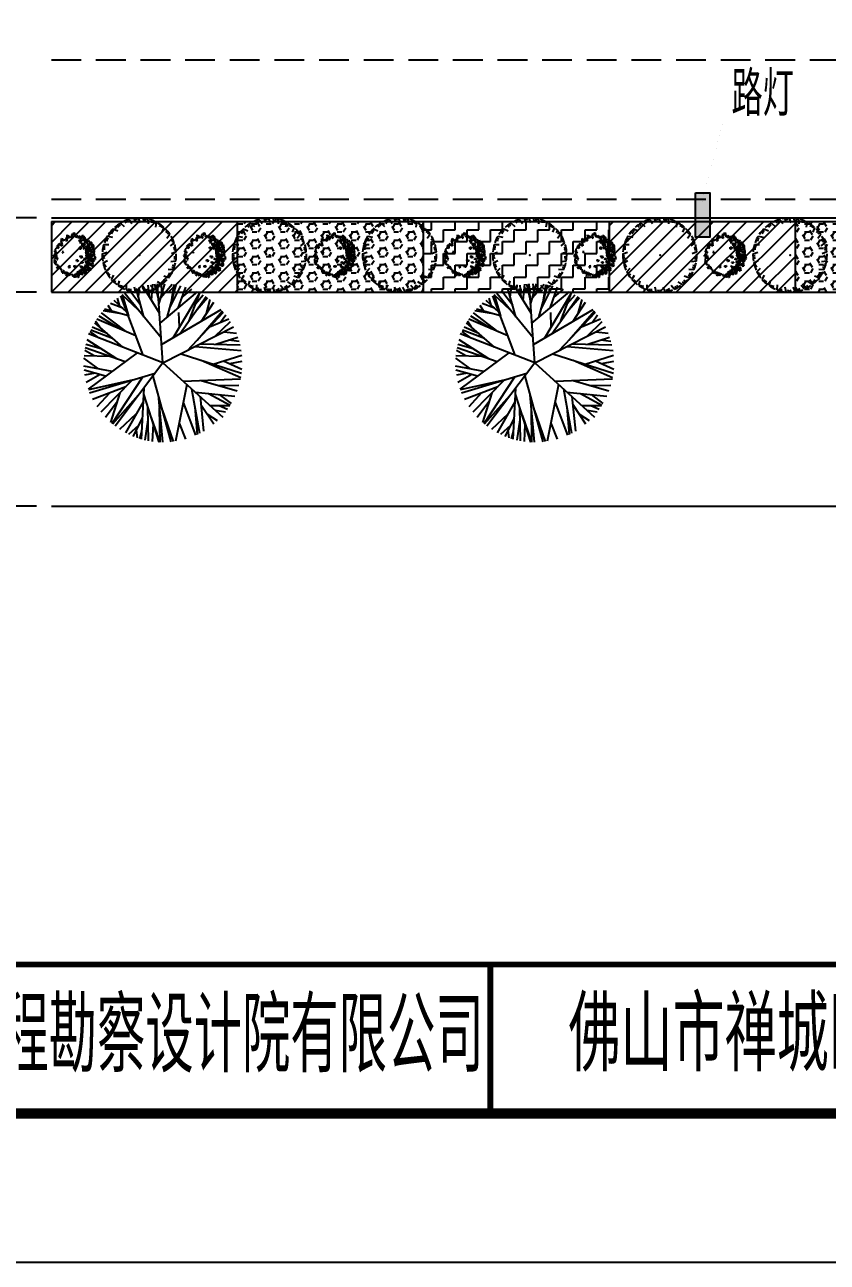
# Model space of a CAD drawing. Extents: x 941299 to 942979, y 2579300 to 2579597.
# Drawn here: x 941782.4 to 941836.4, y 2579299.9 to 2579383 of the extents above; entities that cross this region are included whole.
import ezdxf
from ezdxf.enums import TextEntityAlignment as Align

# ---------------------------------------------------------------- set-up
doc = ezdxf.new("R2010")
doc.units = 0
doc.linetypes.add('HIDDEN', pattern=[0.375, 0.25, -0.125])
doc.layers.get('0').update_dxf_attribs({"linetype": 'CONTINUOUS'})
doc.layers.get('Defpoints').update_dxf_attribs({"linetype": 'CONTINUOUS'})
for name, color, linetype in [('fz', 7, 'CONTINUOUS'), ('图框', 7, 'CONTINUOUS'), ('家具小品', 12, 'CONTINUOUS'), ('尺寸标注', 2, 'CONTINUOUS'), ('文字', 7, 'CONTINUOUS'), ('绿化工程', 3, 'CONTINUOUS'), ('路缘石', 37, 'CONTINUOUS')]:
    doc.layers.add(name, color=color, linetype=linetype)
doc.styles.get("Standard").update_dxf_attribs({"font": 'simplex1.shx', "width": 0.7, "bigfont": 'hztxt.shx'})
doc.dimstyles.new('比例1：400', dxfattribs={"dimtxt": 3, "dimasz": 2, "dimexe": 2, "dimexo": 1, "dimgap": 0.5, "dimtad": 1, "dimlfac": 40, "dimzin": 13, "dimdsep": 46, "dimtxsty": 'Standard', "dimcen": -0.09, "dimclrd": 4, "dimclre": 4, "dimclrt": 256, "dimaunit": 1, "dimadec": 0, "dimazin": 0, "dimtfac": 0.0005, "dimtix": 1, "dimtmove": 2, "dimatfit": 3, "dimfxl": 0, "dimtolj": 1, "dimtzin": 13, "dimlwd": -1, "dimlwe": -1, "dimarcsym": 0})
pattern_1 = [(0, (0, 0), (0, 0.549926), [0.3175, -0.635]), (120, (0, 0), (-0.4762498862, -0.274963), [0.3175, -0.635]), (60, (0.3175, 0), (-0.4762498862, 0.274963), [0.3175, -0.635])]

# ---------------------------------------------------------------- blocks, each defined once
blk = doc.blocks.new('*D57')
at = {"layer": 'Defpoints', "color": 0}
for p in [(941784.213, 2579399.381), (941781.385, 2579370.006), (941784.213, 2579370.006)]:
    blk.add_point(p, dxfattribs=at)
at = {"layer": 'fz', "color": 4}
for p, q in [((941783.213, 2579399.381), (941779.385, 2579399.381)), ((941781.385, 2579397.381), (941781.385, 2579372.006)), ((941783.213, 2579370.006), (941779.385, 2579370.006))]:
    blk.add_line(p, q, dxfattribs=at)
for points in [[(941781.052, 2579397.381), (941781.719, 2579397.381), (941781.385, 2579399.381)], [(941781.052, 2579372.006), (941781.719, 2579372.006), (941781.385, 2579370.006)]]:
    blk.add_solid(points, dxfattribs=at)
at = {"layer": 'fz', "insert": (941779.385, 2579384.694), "char_height": 3, "attachment_point": 5, "rotation": 90}
blk.add_mtext('\\A1;1175', dxfattribs=at)
blk = doc.blocks.new('*D58')
at = {"layer": 'Defpoints', "color": 0}
for p in [(941784.213, 2579370.006), (941781.385, 2579365.006), (941784.213, 2579365.006)]:
    blk.add_point(p, dxfattribs=at)
at = {"layer": 'fz', "color": 4}
for p, q in [((941783.213, 2579370.006), (941779.385, 2579370.006)), ((941781.385, 2579368.006), (941781.385, 2579367.006)), ((941783.213, 2579365.006), (941779.385, 2579365.006))]:
    blk.add_line(p, q, dxfattribs=at)
for points in [[(941781.052, 2579368.006), (941781.719, 2579368.006), (941781.385, 2579370.006)], [(941781.052, 2579367.006), (941781.719, 2579367.006), (941781.385, 2579365.006)]]:
    blk.add_solid(points, dxfattribs=at)
at = {"layer": 'fz', "insert": (941779.385, 2579367.506), "char_height": 3, "attachment_point": 5, "rotation": 90}
blk.add_mtext('\\A1;200', dxfattribs=at)
blk = doc.blocks.new('*D59')
at = {"layer": 'Defpoints', "color": 0}
for p in [(941784.213, 2579365.006), (941781.385, 2579350.631), (941784.213, 2579350.631)]:
    blk.add_point(p, dxfattribs=at)
at = {"layer": 'fz', "color": 4}
for p, q in [((941783.213, 2579365.006), (941779.385, 2579365.006)), ((941781.385, 2579363.006), (941781.385, 2579352.631)), ((941783.213, 2579350.631), (941779.385, 2579350.631))]:
    blk.add_line(p, q, dxfattribs=at)
for points in [[(941781.052, 2579363.006), (941781.719, 2579363.006), (941781.385, 2579365.006)], [(941781.052, 2579352.631), (941781.719, 2579352.631), (941781.385, 2579350.631)]]:
    blk.add_solid(points, dxfattribs=at)
at = {"layer": 'fz', "insert": (941779.385, 2579357.819), "char_height": 3, "attachment_point": 5, "rotation": 90}
blk.add_mtext('\\A1;575', dxfattribs=at)
blk = doc.blocks.new('qf')
at = {"layer": '绿化工程'}
for p, q in [((-1.807, 4.518), (-1.734, 5.036)), ((-1.446, 4.606), (-1.577, 5.088)), ((-1.286, 1.7), (-1.474, 5.119)), ((-1.308, 2.095), (-0.278, 5.319)), ((-1.014, 3.828), (-1.214, 5.187)), ((-1.027, 2.974), (-0.993, 5.233)), ((-0.855, 3.513), (-0.215, 5.311)), ((-0.661, 4.12), (-0.713, 5.279)), ((-0.67, 0.885), (0.539, 5.299)), ((-0.329, 2.13), (-0.034, 5.327)), ((-0.245, 3.042), (-0.215, 5.311)), ((-0.049, 3.152), (0.694, 5.281)), ((1.605, 1.448), (0.84, 5.26)), ((1.083, 4.05), (1.515, 5.107)), ((0, 0), (-3.214, 4.248)), ((-1.813, 3.446), (-2.916, 4.457)), ((-1.336, 2.606), (-2.52, 4.693)), ((-1.642, 4.193), (-2.312, 4.799)), ((-1.396, 3.706), (-2.016, 4.93)), ((1.365, 2.645), (2.19, 4.856)), ((1.928, 1.739), (2.458, 4.725)), ((2.148, 2.977), (2.311, 4.799)), ((2.497, 2.253), (2.737, 4.57)), ((-3.079, 2.612), (-3.869, 3.661)), ((-2.887, 1.999), (-3.515, 4.002)), ((-1.366, 0.951), (-3.425, 4.08)), ((-1.504, 1.987), (-3.401, 4.099)), ((0, 0), (4.024, 3.63)), ((2.554, 2.799), (3.412, 4.09)), ((2.962, 3.414), (3.656, 3.874)), ((-3.58, 2.014), (-4.439, 2.944)), ((-2.063, 1.159), (-4.173, 3.31)), ((3.07, 2.042), (4.517, 2.823)), ((3.167, 2.857), (4.495, 2.858)), ((3.512, 3.169), (4.204, 3.271)), ((3.775, 2.858), (4.331, 3.101)), ((3.791, 2.114), (4.583, 2.715)), ((-1.736, -0.679), (-5.031, 1.75)), ((-2.063, 1.159), (-5.013, 1.8)), ((-0.53, 0.7), (-4.93, 2.017)), ((-2.492, 1.597), (-4.728, 2.454)), ((2.162, 1.951), (4.842, 2.22)), ((2.581, 1.178), (4.988, 1.868)), ((-3.852, 0.882), (-5.306, 0.472)), ((-4.221, 0.778), (-5.162, 1.314)), ((1.363, 1.229), (5.219, 1.066)), ((2.577, -0.185), (5.235, 0.983)), ((3.709, 1.501), (5.114, 1.49)), ((-3.423, 0.565), (-5.323, 0.207)), ((-4.327, 0.395), (-5.317, -0.326)), ((-4.548, 0.685), (-5.264, 0.817)), ((0, 0), (-5.009, -1.958)), ((0, 0), (-0.375, -5.324)), ((0, 0), (4.745, -2.42)), ((1.22, -0.622), (5.282, 0.688)), ((3.377, 0.073), (5.3, -0.53)), ((4.081, -0.147), (5.311, 0.409)), ((4.501, 0.043), (5.325, -0.122)), ((-3.578, -0.445), (-5.304, -0.491)), ((-4.632, -0.473), (-5.261, -0.833)), ((-2.539, -0.086), (-5.229, -1.015)), ((-3.091, -0.277), (-5.092, -1.562)), ((-1.329, -0.52), (-2.821, -4.518)), ((1.621, -0.827), (4.08, -3.424)), ((-4.147, -0.955), (-5.181, -1.237)), ((-3.386, -1.654), (-4.851, -2.2)), ((-2.705, -1.057), (-4.588, -2.707)), ((-0.088, -1.245), (3.922, -3.604)), ((2.174, -1.109), (5.261, -0.834)), ((2.291, -1.534), (4.013, -3.503)), ((2.518, -1.284), (5.183, -1.227)), ((3.565, -1.262), (5.034, -1.742)), ((4.439, -1.547), (5.124, -1.457)), ((-4.305, -1.682), (-4.885, -2.123)), ((-3.752, -1.975), (-4.754, -2.403)), ((-4.253, -2.413), (-4.524, -2.812)), ((-1.818, -1.83), (-4.439, -2.944)), ((-2.904, -2.291), (-4.292, -3.154)), ((-2.475, -2.109), (-4.126, -3.369)), ((-0.119, -1.694), (-2.561, -4.67)), ((0.686, -1.7), (2.453, -4.673)), ((1.104, -2.404), (1.078, -3.396)), ((1.142, -1.969), (2.907, -4.464)), ((3.131, -2.422), (4.425, -2.965)), ((3.514, -1.792), (4.541, -2.784)), ((4.098, -2.09), (4.939, -1.994)), ((-2.314, -3.159), (-3.918, -3.608)), ((-2.739, -4.569), (-2.314, -3.159)), ((-1.274, -3.101), (-1.809, -5.01)), ((-0.188, -2.668), (2.332, -4.789)), ((0.281, -3.063), (0.888, -5.252)), ((1.754, -2.834), (2.47, -4.719)), ((2.582, -2.816), (3.421, -4.083)), ((3.881, -2.737), (4.226, -3.243)), ((-2.922, -3.329), (-4.019, -3.496)), ((-3.388, -3.4), (-3.675, -3.856)), ((-2.706, -3.678), (-3.528, -3.99)), ((-2.403, -3.396), (-3.273, -4.203)), ((-2.922, -3.877), (-3.065, -4.356)), ((-1.661, -3.573), (-2.739, -4.569)), ((-1.486, -3.859), (-2.227, -4.839)), ((-0.236, -3.349), (-1.357, -5.151)), ((-0.277, -3.937), (0.124, -5.325)), ((0.447, -3.661), (1.21, -5.187)), ((0.569, -4.1), (0.763, -5.272)), ((1.028, -3.692), (1.535, -5.101)), ((2.188, -3.977), (2.715, -4.583)), ((2.283, -3.582), (3.007, -4.397)), ((2.925, -3.334), (3.176, -4.276)), ((-1.646, -4.429), (-1.567, -5.091)), ((-0.905, -4.424), (-0.992, -5.233)), ((-0.771, -4.209), (-0.67, -5.284)), ((-0.303, -4.304), (-0.539, -5.299)), ((-0.144, -4.397), (0.625, -5.29)), ((-0.045, -4.74), (-0.119, -5.325)), ((1.282, -4.396), (1.936, -4.963))]:
    blk.add_line(p, q, dxfattribs=at)
blk = doc.blocks.new('crz')
at = {"layer": '绿化工程', "color": 3}
for p, q in [((-1.761, 1.768), (-1.465, 1.619)), ((-1.493, 1.958), (-1.393, 1.878)), ((-1.386, 2.055), (-1.301, 1.963)), ((-1.266, 2.148), (-1.017, 1.929)), ((-0.96, 2.265), (-0.883, 2.162)), ((-0.831, 2.332), (-0.772, 2.221)), ((-0.693, 2.392), (-0.505, 2.118)), ((-0.366, 2.429), (-0.317, 2.31)), ((-0.225, 2.462), (-0.196, 2.34)), ((-0.076, 2.485), (0.037, 2.173)), ((0.249, 2.44), (0.267, 2.313)), ((0.394, 2.437), (0.392, 2.312)), ((0.544, 2.423), (0.576, 2.092)), ((0.848, 2.298), (0.833, 2.171)), ((0.987, 2.259), (0.955, 2.138)), ((1.129, 2.208), (1.078, 1.88)), ((1.393, 2.012), (1.347, 1.892)), ((1.518, 1.939), (1.456, 1.83)), ((1.643, 1.854), (1.512, 1.549)), ((-2.254, 1.003), (-2.128, 0.981)), ((-2.207, 1.14), (-2.088, 1.1)), ((-2.146, 1.278), (-1.822, 1.207)), ((-1.934, 1.529), (-1.817, 1.476)), ((-1.854, 1.649), (-1.749, 1.581)), ((1.849, 1.599), (1.775, 1.494)), ((2.052, 1.384), (1.849, 1.121)), ((1.952, 1.498), (1.865, 1.407)), ((2.188, 1.085), (2.09, 1.002)), ((2.263, 0.962), (2.157, 0.896)), ((-2.499, 0.093), (-2.18, 0.186)), ((-2.434, 0.414), (-2.305, 0.424)), ((-2.421, 0.559), (-2.296, 0.549)), ((-2.397, 0.708), (-2.066, 0.719)), ((2.332, 0.827), (2.07, 0.623)), ((2.464, 0.218), (2.16, 0.085)), ((2.389, 0.504), (2.274, 0.447)), ((2.431, 0.365), (2.311, 0.328)), ((-2.485, -0.058), (-2.361, -0.036)), ((-2.461, -0.2), (-2.339, -0.159)), ((-2.444, -0.528), (-2.159, -0.359)), ((-2.393, -0.671), (-2.279, -0.618)), ((-2.334, -0.803), (-2.227, -0.733)), ((2.44, -0.405), (2.113, -0.458)), ((2.335, -0.716), (2.207, -0.71)), ((2.439, -0.11), (2.314, -0.135)), ((2.445, -0.254), (2.32, -0.261)), ((-2.236, -1.116), (-2.002, -0.881)), ((-2.152, -1.241), (-2.054, -1.162)), ((-2.062, -1.355), (-1.975, -1.26)), ((-1.889, -1.634), (-1.721, -1.348)), ((-1.776, -1.734), (-1.701, -1.633)), ((1.942, -1.537), (1.63, -1.426)), ((2.019, -1.408), (1.906, -1.353)), ((2.263, -1.003), (1.932, -0.972)), ((2.084, -1.278), (1.961, -1.24)), ((2.305, -0.858), (2.182, -0.833)), ((-1.661, -1.822), (-1.601, -1.708)), ((-1.424, -2.049), (-1.332, -1.73)), ((-1.29, -2.118), (-1.242, -2.002)), ((-1.156, -2.174), (-1.126, -2.049)), ((-0.871, -2.336), (-0.861, -2.004)), ((-0.723, -2.369), (-0.706, -2.244)), ((-0.58, -2.39), (-0.582, -2.262)), ((-0.263, -2.475), (-0.336, -2.152)), ((-0.112, -2.471), (-0.126, -2.346)), ((0.032, -2.456), (-0.002, -2.332)), ((0.36, -2.46), (0.209, -2.164)), ((0.505, -2.418), (0.46, -2.301)), ((0.641, -2.367), (0.578, -2.256)), ((0.96, -2.289), (0.74, -2.041)), ((1.09, -2.213), (1.017, -2.11)), ((1.209, -2.13), (1.12, -2.038)), ((1.498, -1.975), (1.224, -1.79)), ((1.605, -1.869), (1.51, -1.788)), ((1.7, -1.759), (1.591, -1.692))]:
    blk.add_line(p, q, dxfattribs=at)
for centre, start, end in [((-0.017, -0.022), 134.25159, 145.68935), ((-0.022, -0.021), 119.85159, 131.28935), ((-0.027, -0.018), 105.45159, 116.88935), ((-0.03, -0.014), 91.05159, 102.48935), ((-0.033, -0.01), 76.65159, 88.08935), ((-0.035, -0.005), 62.25159, 73.68935), ((-0.035, 0.001), 47.85159, 59.28935), ((-0.034, 0.006), 33.45159, 44.88935), ((-0.011, -0.022), 148.65159, 160.08935), ((-0.032, 0.011), 19.05159, 30.48935), ((-0.001, -0.019), 177.45159, 188.88935), ((-0.006, -0.021), 163.05159, 174.48935), ((-0.028, 0.015), 4.65159, 16.08935), ((-0.024, 0.018), 350.25159, 1.68935), ((0.003, -0.015), 191.85159, 203.28935), ((-0.019, 0.02), 335.85159, 347.28935), ((0.006, -0.01), 206.25159, 217.68935), ((0.007, -0.005), 220.65159, 232.08935), ((-0.008, 0.02), 307.05159, 318.48935), ((-0.013, 0.021), 321.45159, 332.88935), ((0.008, 0), 235.05159, 246.48935), ((0.007, 0.005), 249.45159, 260.88935), ((0.005, 0.01), 263.85159, 275.28935), ((0.001, 0.014), 278.25159, 289.68935), ((-0.003, 0.018), 292.65159, 304.08935)]:
    blk.add_arc(centre, 2.5, start, end, dxfattribs=at)
for p in [(0, 0), (0.006, -0.005)]:
    blk.add_point(p, dxfattribs=at)
blk = doc.blocks.new('hjmq')
at = {"layer": '绿化工程', "color": 3}
for p, q in [((-0.838, 0.976, -3.15), (-0.92, 0.962, -3.15)), ((-0.92, 0.962, -3.15), (-0.9, 0.904, -3.15)), ((-0.9, 0.904, -3.15), (-0.869, 0.848, -3.15)), ((-0.869, 0.848, -3.15), (-0.838, 0.816, -3.15)), ((-0.867, 0.957, -3.15), (-0.856, 1.121, -3.15)), ((-0.772, 0.964, -3.15), (-0.867, 0.957, -3.15)), ((-0.856, 1.121, -3.15), (-0.809, 1.092, -3.15)), ((-0.755, 0.991, -3.15), (-0.838, 0.976, -3.15)), ((-0.809, 1.092, -3.15), (-0.773, 1.038, -3.15)), ((-0.773, 1.038, -3.15), (-0.755, 0.991, -3.15)), ((-0.545, 1.043, -3.15), (-0.772, 0.964, -3.15)), ((-0.554, 1.104, -3.15), (-0.595, 1.06, -3.15)), ((-0.595, 1.06, -3.15), (-0.581, 1.006, -3.15)), ((-0.581, 1.006, -3.15), (-0.576, 0.984, -3.15)), ((-0.576, 0.984, -3.15), (-0.503, 0.945, -3.15)), ((-0.514, 1.172, -3.15), (-0.554, 1.104, -3.15)), ((-0.494, 1.045, -3.15), (-0.545, 1.043, -3.15)), ((-0.444, 1.189, -3.15), (-0.514, 1.172, -3.15)), ((-0.503, 0.945, -3.15), (-0.492, 0.97, -3.15)), ((-0.483, 1.208, -3.15), (-0.495, 1.348, -3.15)), ((-0.495, 1.348, -3.15), (-0.441, 1.293, -3.15)), ((-0.447, 1.016, -3.15), (-0.494, 1.045, -3.15)), ((-0.492, 0.97, -3.15), (-0.447, 1.016, -3.15)), ((-0.476, 1.181, -3.15), (-0.483, 1.208, -3.15)), ((-0.463, 1.15, -3.15), (-0.476, 1.181, -3.15)), ((-0.367, 1.157, -3.15), (-0.463, 1.15, -3.15)), ((-0.374, 1.229, -3.15), (-0.444, 1.189, -3.15)), ((-0.441, 1.293, -3.15), (-0.367, 1.294, -3.15)), ((-0.355, 1.246, -3.15), (-0.374, 1.229, -3.15)), ((-0.367, 1.294, -3.15), (-0.355, 1.246, -3.15)), ((-0.276, 1.185, -3.15), (-0.367, 1.157, -3.15)), ((-0.171, 1.222, -3.15), (-0.276, 1.185, -3.15)), ((-0.197, 1.348, -3.15), (-0.202, 1.278, -3.15)), ((-0.202, 1.278, -3.15), (-0.189, 1.224, -3.15)), ((-0.139, 1.391, -3.15), (-0.197, 1.348, -3.15)), ((-0.189, 1.224, -3.15), (-0.166, 1.155, -3.15)), ((-0.112, 1.191, -3.15), (-0.171, 1.222, -3.15)), ((-0.166, 1.155, -3.15), (-0.112, 1.145, -3.15)), ((-0.074, 1.407, -3.15), (-0.139, 1.391, -3.15)), ((-0.104, 1.457, -3.15), (-0.113, 1.403, -3.15)), ((-0.113, 1.403, -3.15), (-0.098, 1.344, -3.15)), ((-0.112, 1.145, -3.15), (-0.112, 1.191, -3.15)), ((0, 1.477, -3.15), (-0.104, 1.457, -3.15)), ((-0.098, 1.344, -3.15), (-0.089, 1.329, -3.15)), ((-0.089, 1.329, -3.15), (-0.051, 1.338, -3.15)), ((-0.043, 1.375, -3.15), (-0.074, 1.407, -3.15)), ((-0.051, 1.338, -3.15), (-0.043, 1.375, -3.15)), ((0.027, 1.484, -3.15), (0, 1.477, -3.15)), ((0.062, 1.298, -3.15), (0.027, 1.484, -3.15)), ((0.081, 1.222, -3.15), (0.062, 1.298, -3.15)), ((0.113, 1.207, -3.15), (0.081, 1.222, -3.15)), ((0.15, 1.222, -3.15), (0.113, 1.207, -3.15)), ((0.135, 1.281, -3.15), (0.173, 1.337, -3.15)), ((0.148, 1.227, -3.15), (0.135, 1.281, -3.15)), ((0.169, 1.169, -3.15), (0.148, 1.227, -3.15)), ((0.192, 1.238, -3.15), (0.15, 1.222, -3.15)), ((0.194, 1.158, -3.15), (0.169, 1.169, -3.15)), ((0.173, 1.337, -3.15), (0.196, 1.314, -3.15)), ((0.211, 1.277, -3.15), (0.192, 1.238, -3.15)), ((0.39, 1.201, -3.15), (0.194, 1.158, -3.15)), ((0.196, 1.314, -3.15), (0.206, 1.293, -3.15)), ((0.206, 1.293, -3.15), (0.211, 1.277, -3.15)), ((0.298, 0.926, -3.15), (0.407, 0.993, -3.15)), ((0.499, 0.925, -3.15), (0.298, 0.926, -3.15)), ((0.308, 1.233, -3.15), (0.38, 1.285, -3.15)), ((0.349, 1.111, -3.15), (0.308, 1.233, -3.15)), ((0.427, 0.775, -3.15), (0.337, 1.045, -3.15)), ((0.337, 1.045, -3.15), (0.484, 1.03, -3.15)), ((0.468, 1.118, -3.15), (0.349, 1.111, -3.15)), ((0.38, 1.285, -3.15), (0.398, 1.261, -3.15)), ((0.398, 1.261, -3.15), (0.39, 1.201, -3.15)), ((0.407, 0.993, -3.15), (0.574, 1.012, -3.15)), ((0.473, 1.234, -3.15), (0.468, 1.118, -3.15)), ((0.507, 1.282, -3.15), (0.473, 1.234, -3.15)), ((0.484, 1.03, -3.15), (0.499, 0.925, -3.15)), ((0.602, 1.294, -3.15), (0.507, 1.282, -3.15)), ((0.579, 1.225, -3.15), (0.527, 1.201, -3.15)), ((0.527, 1.201, -3.15), (0.545, 1.108, -3.15)), ((0.545, 1.108, -3.15), (0.637, 1.085, -3.15)), ((0.574, 1.012, -3.15), (0.605, 0.98, -3.15)), ((0.669, 1.208, -3.15), (0.579, 1.225, -3.15)), ((0.642, 1.247, -3.15), (0.602, 1.294, -3.15)), ((0.637, 1.085, -3.15), (0.639, 1.166, -3.15)), ((0.639, 1.166, -3.15), (0.642, 1.247, -3.15)), ((0.658, 1.044, -3.15), (0.802, 1.086, -3.15)), ((0.737, 0.841, -3.15), (0.658, 1.044, -3.15)), ((0.697, 1.209, -3.15), (0.669, 1.208, -3.15)), ((0.727, 1.159, -3.15), (0.697, 1.209, -3.15)), ((0.72, 1.071, -3.15), (0.726, 1.141, -3.15)), ((0.814, 0.969, -3.15), (0.72, 1.071, -3.15)), ((0.726, 1.141, -3.15), (0.727, 1.159, -3.15)), ((0.84, 0.843, -3.15), (0.737, 0.841, -3.15)), ((0.802, 1.086, -3.15), (0.837, 0.992, -3.15)), ((0.837, 0.992, -3.15), (0.814, 0.969, -3.15)), ((0.992, 0.944, -3.15), (0.84, 0.843, -3.15)), ((0.87, 0.977, -3.15), (0.956, 0.998, -3.15)), ((0.878, 0.921, -3.15), (0.87, 0.977, -3.15)), ((0.886, 0.889, -3.15), (0.878, 0.921, -3.15)), ((0.89, 0.804, -3.15), (0.886, 0.889, -3.15)), ((0.956, 0.998, -3.15), (0.992, 0.944, -3.15)), ((1.003, 0.878, -3.15), (1.021, 0.899, -3.15)), ((1.06, 0.789, -3.15), (1.003, 0.878, -3.15)), ((1.021, 0.899, -3.15), (1.135, 0.876, -3.15)), ((1.135, 0.876, -3.15), (1.161, 0.843, -3.15)), ((1.161, 0.843, -3.15), (1.17, 0.713, -3.15)), ((-1.388, -0.015, -3.15), (-1.289, 0.027, -3.15)), ((-1.293, 0.135, -3.15), (-1.343, 0.082, -3.15)), ((-1.343, 0.082, -3.15), (-1.336, -0.014, -3.15)), ((-1.321, 0.225, -3.15), (-1.315, 0.29, -3.15)), ((-1.251, 0.174, -3.15), (-1.321, 0.225, -3.15)), ((-1.315, 0.29, -3.15), (-1.169, 0.143, -3.15)), ((-1.19, 0.482, -3.15), (-1.296, 0.398, -3.15)), ((-1.296, 0.398, -3.15), (-1.296, 0.329, -3.15)), ((-1.296, 0.329, -3.15), (-1.251, 0.174, -3.15)), ((-1.212, 0.155, -3.15), (-1.293, 0.135, -3.15)), ((-1.289, 0.027, -3.15), (-1.216, -0.012, -3.15)), ((-1.169, 0.143, -3.15), (-1.212, 0.155, -3.15)), ((-1.057, 0.658, -3.15), (-1.202, 0.576, -3.15)), ((-1.202, 0.576, -3.15), (-1.19, 0.482, -3.15)), ((-1.105, 0.692, -3.15), (-1.158, 0.604, -3.15)), ((-1.142, 0.585, -3.15), (-1.105, 0.44, -3.15)), ((-0.97, 0.703, -3.15), (-1.105, 0.692, -3.15)), ((-1.105, 0.44, -3.15), (-1.043, 0.489, -3.15)), ((-1.043, 0.489, -3.15), (-1.057, 0.658, -3.15)), ((-1.036, 0.761, -3.15), (-0.99, 0.784, -3.15)), ((-0.999, 0.678, -3.15), (-1.036, 0.761, -3.15)), ((-0.915, 0.642, -3.15), (-0.999, 0.678, -3.15)), ((-0.99, 0.784, -3.15), (-0.965, 0.75, -3.15)), ((-0.965, 0.75, -3.15), (-0.97, 0.703, -3.15)), ((-0.87, 0.624, -3.15), (-0.915, 0.642, -3.15)), ((-0.897, 0.801, -3.15), (-0.834, 0.822, -3.15)), ((-0.841, 0.781, -3.15), (-0.897, 0.801, -3.15)), ((-0.823, 0.619, -3.15), (-0.87, 0.624, -3.15)), ((-0.858, 0.759, -3.15), (-0.866, 0.723, -3.15)), ((-0.866, 0.723, -3.15), (-0.827, 0.704, -3.15)), ((-0.808, 0.789, -3.15), (-0.858, 0.759, -3.15)), ((-0.838, 0.816, -3.15), (-0.841, 0.781, -3.15)), ((-0.834, 0.822, -3.15), (-0.808, 0.789, -3.15)), ((-0.829, 0.227, -3.15), (-0.797, 0.167, -3.15)), ((-0.735, 0.216, -3.15), (-0.829, 0.227, -3.15)), ((-0.827, 0.704, -3.15), (-0.823, 0.619, -3.15)), ((-0.797, 0.167, -3.15), (-0.764, 0.152, -3.15)), ((-0.764, 0.152, -3.15), (-0.727, 0.207, -3.15)), ((0.33, 0.521, -3.15), (0.443, 0.526, -3.15)), ((0.341, 0.501, -3.15), (0.33, 0.521, -3.15)), ((0.347, 0.428, -3.15), (0.341, 0.501, -3.15)), ((0.38, 0.39, -3.15), (0.347, 0.428, -3.15)), ((0.435, 0.398, -3.15), (0.38, 0.39, -3.15)), ((0.497, 0.815, -3.15), (0.427, 0.775, -3.15)), ((0.444, 0.475, -3.15), (0.435, 0.398, -3.15)), ((0.443, 0.526, -3.15), (0.444, 0.475, -3.15)), ((0.53, 0.663, -3.15), (0.497, 0.815, -3.15)), ((0.523, 0.736, -3.15), (0.577, 0.795, -3.15)), ((0.601, 0.583, -3.15), (0.523, 0.736, -3.15)), ((0.639, 0.615, -3.15), (0.53, 0.663, -3.15)), ((0.577, 0.795, -3.15), (0.718, 0.778, -3.15)), ((0.629, 0.401, -3.15), (0.601, 0.583, -3.15)), ((0.613, 0.443, -3.15), (0.629, 0.401, -3.15)), ((0.67, 0.399, -3.15), (0.613, 0.443, -3.15)), ((0.718, 0.778, -3.15), (0.639, 0.615, -3.15)), ((0.69, 0.571, -3.15), (0.91, 0.585, -3.15)), ((0.717, 0.394, -3.15), (0.69, 0.571, -3.15)), ((1.073, 0.414, -3.15), (0.717, 0.394, -3.15)), ((0.76, 0.382, -3.15), (0.922, 0.577, -3.15)), ((0.793, 0.201, -3.15), (0.76, 0.382, -3.15)), ((0.772, 0.195, -3.15), (0.853, 0.238, -3.15)), ((0.788, 0.108, -3.15), (0.772, 0.195, -3.15)), ((0.813, 0.005, -3.15), (0.788, 0.108, -3.15)), ((0.838, 0.137, -3.15), (0.793, 0.201, -3.15)), ((0.797, 0.001, -3.15), (0.826, 0.048, -3.15)), ((0.811, -0.122, -3.15), (0.797, 0.001, -3.15)), ((0.806, 0.313, -3.15), (0.93, 0.344, -3.15)), ((1.005, 0.202, -3.15), (0.806, 0.313, -3.15)), ((0.928, 0.051, -3.15), (0.813, 0.005, -3.15)), ((0.826, 0.048, -3.15), (0.846, 0.059, -3.15)), ((0.965, 0.157, -3.15), (0.838, 0.137, -3.15)), ((0.846, 0.059, -3.15), (0.878, 0.067, -3.15)), ((0.898, 0.746, -3.15), (0.852, 0.59, -3.15)), ((0.853, 0.238, -3.15), (0.965, 0.157, -3.15)), ((0.857, -0.053, -3.15), (0.874, 0.014, -3.15)), ((0.874, 0.014, -3.15), (1.03, -0.084, -3.15)), ((0.878, 0.067, -3.15), (0.952, 0.068, -3.15)), ((0.892, 0.747, -3.15), (0.89, 0.804, -3.15)), ((0.989, 0.702, -3.15), (0.892, 0.747, -3.15)), ((1.096, 0.345, -3.15), (0.908, 0.338, -3.15)), ((1.001, 0.08, -3.15), (0.928, 0.051, -3.15)), ((0.93, 0.344, -3.15), (1.104, 0.312, -3.15)), ((0.933, 0.516, -3.15), (0.937, 0.569, -3.15)), ((1.023, 0.453, -3.15), (0.933, 0.516, -3.15)), ((0.937, 0.569, -3.15), (0.968, 0.605, -3.15)), ((0.948, 0.572, -3.15), (1.082, 0.49, -3.15)), ((0.953, 0.5, -3.15), (0.948, 0.572, -3.15)), ((0.952, 0.068, -3.15), (1.07, 0.011, -3.15)), ((0.968, 0.605, -3.15), (1.023, 0.636, -3.15)), ((1.041, 0.704, -3.15), (0.989, 0.702, -3.15)), ((1.07, 0.011, -3.15), (1.001, 0.08, -3.15)), ((1.004, 0.319, -3.15), (1.005, 0.202, -3.15)), ((1.011, 0.364, -3.15), (1.073, 0.414, -3.15)), ((1.236, 0.196, -3.15), (1.011, 0.364, -3.15)), ((1.023, 0.636, -3.15), (1.081, 0.679, -3.15)), ((1.082, 0.49, -3.15), (1.023, 0.453, -3.15)), ((1.17, 0.713, -3.15), (1.041, 0.704, -3.15)), ((1.081, 0.725, -3.15), (1.06, 0.789, -3.15)), ((1.06, 0.049, -3.15), (1.161, 0.08, -3.15)), ((1.167, -0.125, -3.15), (1.06, 0.049, -3.15)), ((1.081, 0.679, -3.15), (1.081, 0.725, -3.15)), ((1.184, 0.011, -3.15), (1.087, -0.036, -3.15)), ((1.198, 0.37, -3.15), (1.096, 0.345, -3.15)), ((1.104, 0.312, -3.15), (1.114, 0.2, -3.15)), ((1.107, 0.692, -3.15), (1.174, 0.72, -3.15)), ((1.158, 0.67, -3.15), (1.107, 0.692, -3.15)), ((1.114, 0.2, -3.15), (1.236, 0.196, -3.15)), ((1.131, 0.548, -3.15), (1.177, 0.571, -3.15)), ((1.14, 0.511, -3.15), (1.131, 0.548, -3.15)), ((1.167, 0.471, -3.15), (1.14, 0.511, -3.15)), ((1.156, 0.01, -3.15), (1.167, -0.125, -3.15)), ((1.195, -0.009, -3.15), (1.156, 0.01, -3.15)), ((1.278, 0.533, -3.15), (1.158, 0.67, -3.15)), ((1.161, 0.08, -3.15), (1.184, 0.011, -3.15)), ((1.22, 0.467, -3.15), (1.167, 0.471, -3.15)), ((1.174, 0.72, -3.15), (1.194, 0.731, -3.15)), ((1.177, 0.571, -3.15), (1.219, 0.542, -3.15)), ((1.287, 0.496, -3.15), (1.193, 0.461, -3.15)), ((1.193, 0.461, -3.15), (1.229, 0.452, -3.15)), ((1.194, 0.731, -3.15), (1.251, 0.71, -3.15)), ((1.197, 0.238, -3.15), (1.279, 0.276, -3.15)), ((1.288, 0.146, -3.15), (1.197, 0.238, -3.15)), ((1.255, 0.396, -3.15), (1.198, 0.37, -3.15)), ((1.219, 0.542, -3.15), (1.228, 0.481, -3.15)), ((1.268, 0.479, -3.15), (1.22, 0.467, -3.15)), ((1.228, 0.481, -3.15), (1.278, 0.533, -3.15)), ((1.229, 0.452, -3.15), (1.255, 0.396, -3.15)), ((1.248, 0.01, -3.15), (1.26, 0.053, -3.15)), ((1.253, -0.012, -3.15), (1.248, 0.01, -3.15)), ((1.251, 0.71, -3.15), (1.285, 0.621, -3.15)), ((1.26, 0.053, -3.15), (1.321, 0.039, -3.15)), ((1.324, 0.442, -3.15), (1.268, 0.479, -3.15)), ((1.279, 0.276, -3.15), (1.311, 0.215, -3.15)), ((1.285, 0.621, -3.15), (1.287, 0.496, -3.15)), ((1.294, 0.124, -3.15), (1.288, 0.146, -3.15)), ((1.368, 0.011, -3.15), (1.294, 0.124, -3.15)), ((1.314, 0.181, -3.15), (1.304, 0.15, -3.15)), ((1.304, 0.15, -3.15), (1.337, 0.158, -3.15)), ((1.311, 0.375, -3.15), (1.329, 0.397, -3.15)), ((1.342, 0.274, -3.15), (1.311, 0.375, -3.15)), ((1.311, 0.215, -3.15), (1.314, 0.181, -3.15)), ((1.321, 0.039, -3.15), (1.321, 0.016, -3.15)), ((1.321, 0.016, -3.15), (1.368, 0.011, -3.15)), ((1.329, 0.397, -3.15), (1.324, 0.442, -3.15)), ((1.337, 0.158, -3.15), (1.353, 0.254, -3.15)), ((1.353, 0.254, -3.15), (1.342, 0.274, -3.15)), ((-1.357, -0.116, -3.15), (-1.388, -0.015, -3.15)), ((-1.329, -0.413, -3.15), (-1.375, -0.436, -3.15)), ((-1.375, -0.436, -3.15), (-1.359, -0.478, -3.15)), ((-1.345, -0.256, -3.15), (-1.365, -0.29, -3.15)), ((-1.365, -0.29, -3.15), (-1.348, -0.337, -3.15)), ((-1.359, -0.478, -3.15), (-1.319, -0.566, -3.15)), ((-1.315, -0.146, -3.15), (-1.357, -0.116, -3.15)), ((-1.348, -0.337, -3.15), (-1.318, -0.433, -3.15)), ((-1.311, -0.231, -3.15), (-1.345, -0.256, -3.15)), ((-1.336, -0.014, -3.15), (-1.273, -0.084, -3.15)), ((-1.248, -0.393, -3.15), (-1.329, -0.413, -3.15)), ((-1.319, -0.566, -3.15), (-1.306, -0.597, -3.15)), ((-1.318, -0.433, -3.15), (-1.274, -0.543, -3.15)), ((-1.254, -0.159, -3.15), (-1.315, -0.146, -3.15)), ((-1.219, -0.208, -3.15), (-1.311, -0.231, -3.15)), ((-1.306, -0.597, -3.15), (-1.251, -0.635, -3.15)), ((-1.274, -0.543, -3.15), (-1.22, -0.483, -3.15)), ((-1.273, -0.084, -3.15), (-1.254, -0.159, -3.15)), ((-1.251, -0.635, -3.15), (-1.217, -0.632, -3.15)), ((-1.224, -0.421, -3.15), (-1.248, -0.393, -3.15)), ((-1.22, -0.483, -3.15), (-1.224, -0.421, -3.15)), ((-1.133, -0.187, -3.15), (-1.219, -0.208, -3.15)), ((-1.217, -0.632, -3.15), (-1.191, -0.643, -3.15)), ((-1.216, -0.012, -3.15), (-1.19, -0.097, -3.15)), ((-1.19, -0.097, -3.15), (-1.192, -0.155, -3.15)), ((-1.192, -0.155, -3.15), (-1.167, -0.304, -3.15)), ((-1.191, -0.643, -3.15), (-1.146, -0.643, -3.15)), ((-1.175, -0.799, -3.15), (-1.128, -0.782, -3.15)), ((-1.108, -0.932, -3.15), (-1.175, -0.799, -3.15)), ((-1.167, -0.304, -3.15), (-1.143, -0.309, -3.15)), ((-1.146, -0.643, -3.15), (-1.127, -0.672, -3.15)), ((-1.143, -0.309, -3.15), (-1.105, -0.277, -3.15)), ((-1.105, -0.277, -3.15), (-1.133, -0.187, -3.15)), ((-1.128, -0.782, -3.15), (-1.039, -0.748, -3.15)), ((-1.127, -0.672, -3.15), (-1.101, -0.729, -3.15)), ((-1.101, -0.729, -3.15), (-1.059, -0.851, -3.15)), ((-1.039, -0.748, -3.15), (-1.004, -0.774, -3.15)), ((-1.004, -0.774, -3.15), (-0.996, -0.829, -3.15)), ((-0.996, -0.829, -3.15), (-0.922, -0.92, -3.15)), ((-0.3, -0.725, -3.15), (-0.389, -0.736, -3.15)), ((-0.389, -0.736, -3.15), (-0.388, -0.833, -3.15)), ((-0.334, -0.842, -3.15), (-0.293, -0.775, -3.15)), ((-0.293, -0.775, -3.15), (-0.315, -0.711, -3.15)), ((-0.045, -0.713, -3.15), (0.084, -0.704, -3.15)), ((-0.024, -0.754, -3.15), (-0.03, -0.727, -3.15)), ((-0.007, -0.818, -3.15), (-0.024, -0.754, -3.15)), ((0.057, -0.802, -3.15), (-0.007, -0.818, -3.15)), ((0.072, -0.77, -3.15), (0.057, -0.802, -3.15)), ((0.084, -0.704, -3.15), (0.072, -0.77, -3.15)), ((0.136, -0.313, -3.15), (0.225, -0.325, -3.15)), ((0.16, -0.433, -3.15), (0.141, -0.311, -3.15)), ((0.184, -0.438, -3.15), (0.16, -0.433, -3.15)), ((0.263, -0.407, -3.15), (0.184, -0.438, -3.15)), ((0.225, -0.325, -3.15), (0.263, -0.407, -3.15)), ((0.374, -0.741, -3.15), (0.473, -0.722, -3.15)), ((0.391, -0.071, -3.15), (0.496, -0.057, -3.15)), ((0.434, -0.795, -3.15), (0.395, -0.753, -3.15)), ((0.415, -0.169, -3.15), (0.398, -0.052, -3.15)), ((0.467, -0.19, -3.15), (0.415, -0.169, -3.15)), ((0.451, -0.796, -3.15), (0.434, -0.795, -3.15)), ((0.482, -0.76, -3.15), (0.451, -0.796, -3.15)), ((0.455, -0.491, -3.15), (0.464, -0.455, -3.15)), ((0.484, -0.536, -3.15), (0.455, -0.491, -3.15)), ((0.464, -0.455, -3.15), (0.484, -0.444, -3.15)), ((0.465, -0.781, -3.15), (0.528, -0.76, -3.15)), ((0.479, -0.91, -3.15), (0.465, -0.781, -3.15)), ((0.526, -0.175, -3.15), (0.467, -0.19, -3.15)), ((0.473, -0.722, -3.15), (0.482, -0.76, -3.15)), ((0.504, -0.548, -3.15), (0.484, -0.536, -3.15)), ((0.492, -0.453, -3.15), (0.559, -0.471, -3.15)), ((0.496, -0.057, -3.15), (0.526, -0.175, -3.15)), ((0.502, -0.91, -3.15), (0.508, -0.817, -3.15)), ((0.562, -0.826, -3.15), (0.502, -0.91, -3.15)), ((0.558, -0.512, -3.15), (0.504, -0.548, -3.15)), ((0.508, -0.817, -3.15), (0.622, -0.794, -3.15)), ((0.528, -0.76, -3.15), (0.562, -0.826, -3.15)), ((0.571, -0.497, -3.15), (0.558, -0.512, -3.15)), ((0.559, -0.471, -3.15), (0.571, -0.497, -3.15)), ((0.622, -0.794, -3.15), (0.618, -0.892, -3.15)), ((0.651, -0.242, -3.15), (0.734, -0.227, -3.15)), ((0.666, -0.278, -3.15), (0.661, -0.234, -3.15)), ((0.676, -0.316, -3.15), (0.666, -0.278, -3.15)), ((0.76, -0.289, -3.15), (0.676, -0.316, -3.15)), ((0.755, -0.681, -3.15), (0.707, -0.698, -3.15)), ((0.707, -0.698, -3.15), (0.713, -0.766, -3.15)), ((0.713, -0.766, -3.15), (0.751, -0.802, -3.15)), ((0.758, -0.416, -3.15), (0.727, -0.498, -3.15)), ((0.727, -0.498, -3.15), (0.79, -0.5, -3.15)), ((0.734, -0.227, -3.15), (0.758, -0.255, -3.15)), ((0.751, -0.802, -3.15), (0.858, -0.775, -3.15)), ((0.811, -0.816, -3.15), (0.755, -0.681, -3.15)), ((0.758, -0.255, -3.15), (0.761, -0.266, -3.15)), ((0.767, -0.408, -3.15), (0.758, -0.416, -3.15)), ((0.761, -0.266, -3.15), (0.76, -0.289, -3.15)), ((0.814, -0.413, -3.15), (0.767, -0.408, -3.15)), ((0.79, -0.5, -3.15), (0.859, -0.454, -3.15)), ((0.802, -0.847, -3.15), (0.811, -0.816, -3.15)), ((0.867, -0.119, -3.15), (0.811, -0.122, -3.15)), ((0.86, -0.482, -3.15), (0.814, -0.413, -3.15)), ((0.825, -0.64, -3.15), (0.83, -0.616, -3.15)), ((0.844, -0.67, -3.15), (0.825, -0.64, -3.15)), ((0.83, -0.616, -3.15), (0.892, -0.612, -3.15)), ((0.838, -0.694, -3.15), (0.844, -0.67, -3.15)), ((0.881, -0.729, -3.15), (0.838, -0.694, -3.15)), ((0.843, -0.251, -3.15), (0.85, -0.164, -3.15)), ((0.909, -0.264, -3.15), (0.843, -0.251, -3.15)), ((0.85, -0.164, -3.15), (0.912, -0.114, -3.15)), ((0.854, -0.874, -3.15), (0.896, -0.812, -3.15)), ((0.866, -0.091, -3.15), (0.857, -0.053, -3.15)), ((0.858, -0.775, -3.15), (0.881, -0.729, -3.15)), ((0.859, -0.454, -3.15), (0.902, -0.443, -3.15)), ((0.891, -0.584, -3.15), (0.86, -0.482, -3.15)), ((0.94, -0.136, -3.15), (0.866, -0.091, -3.15)), ((0.894, -0.065, -3.15), (0.867, -0.119, -3.15)), ((0.883, -0.781, -3.15), (0.907, -0.717, -3.15)), ((1.031, -0.939, -3.15), (0.883, -0.781, -3.15)), ((0.892, -0.612, -3.15), (0.891, -0.584, -3.15)), ((0.896, -0.812, -3.15), (0.993, -0.788, -3.15)), ((0.902, -0.443, -3.15), (0.99, -0.427, -3.15)), ((0.907, -0.717, -3.15), (0.969, -0.644, -3.15)), ((0.908, -0.167, -3.15), (0.939, -0.107, -3.15)), ((0.98, -0.252, -3.15), (0.908, -0.167, -3.15)), ((0.921, -0.289, -3.15), (0.909, -0.264, -3.15)), ((0.912, -0.114, -3.15), (0.954, -0.098, -3.15)), ((0.959, -0.532, -3.15), (0.917, -0.594, -3.15)), ((0.917, -0.594, -3.15), (1.006, -0.675, -3.15)), ((0.924, -0.277, -3.15), (0.921, -0.289, -3.15)), ((0.995, -0.265, -3.15), (0.924, -0.277, -3.15)), ((0.933, -0.315, -3.15), (0.998, -0.299, -3.15)), ((0.99, -0.427, -3.15), (0.933, -0.315, -3.15)), ((0.939, -0.107, -3.15), (1.037, -0.088, -3.15)), ((0.962, -0.13, -3.15), (0.94, -0.136, -3.15)), ((0.954, -0.098, -3.15), (1.041, -0.219, -3.15)), ((1.054, -0.549, -3.15), (0.959, -0.532, -3.15)), ((0.963, -0.044, -3.15), (0.962, -0.13, -3.15)), ((1.001, -0.057, -3.15), (0.963, -0.044, -3.15)), ((0.998, -0.299, -3.15), (0.968, -0.387, -3.15)), ((0.968, -0.387, -3.15), (1.003, -0.389, -3.15)), ((0.969, -0.644, -3.15), (1.01, -0.623, -3.15)), ((1.041, -0.219, -3.15), (0.98, -0.252, -3.15)), ((0.993, -0.788, -3.15), (1.036, -0.869, -3.15)), ((1.05, -0.303, -3.15), (0.995, -0.265, -3.15)), ((1.087, -0.036, -3.15), (1.001, -0.057, -3.15)), ((1.003, -0.389, -3.15), (1.058, -0.358, -3.15)), ((1.006, -0.675, -3.15), (1.074, -0.653, -3.15)), ((1.01, -0.623, -3.15), (1.054, -0.549, -3.15)), ((1.015, -0.138, -3.15), (1.052, -0.148, -3.15)), ((1.086, -0.03, -3.15), (1.025, -0.063, -3.15)), ((1.025, -0.063, -3.15), (1.086, -0.191, -3.15)), ((1.037, -0.088, -3.15), (1.109, -0.053, -3.15)), ((1.058, -0.358, -3.15), (1.05, -0.303, -3.15)), ((1.052, -0.148, -3.15), (1.176, -0.301, -3.15)), ((1.074, -0.653, -3.15), (1.134, -0.638, -3.15)), ((1.08, -0.33, -3.15), (1.129, -0.295, -3.15)), ((1.092, -0.402, -3.15), (1.08, -0.33, -3.15)), ((1.109, -0.053, -3.15), (1.086, -0.03, -3.15)), ((1.086, -0.191, -3.15), (1.102, -0.095, -3.15)), ((1.13, -0.553, -3.15), (1.091, -0.58, -3.15)), ((1.091, -0.58, -3.15), (1.142, -0.716, -3.15)), ((1.158, -0.414, -3.15), (1.092, -0.402, -3.15)), ((1.231, -0.293, -3.15), (1.098, -0.171, -3.15)), ((1.098, -0.171, -3.15), (1.131, -0.375, -3.15)), ((1.129, -0.295, -3.15), (1.216, -0.348, -3.15)), ((1.182, -0.58, -3.15), (1.13, -0.553, -3.15)), ((1.131, -0.375, -3.15), (1.144, -0.171, -3.15)), ((1.134, -0.638, -3.15), (1.165, -0.624, -3.15)), ((1.142, -0.716, -3.15), (1.17, -0.738, -3.15)), ((1.144, -0.171, -3.15), (1.214, -0.108, -3.15)), ((1.181, -0.391, -3.15), (1.158, -0.414, -3.15)), ((1.165, -0.624, -3.15), (1.182, -0.58, -3.15)), ((1.17, -0.738, -3.15), (1.256, -0.716, -3.15)), ((1.176, -0.301, -3.15), (1.231, -0.293, -3.15)), ((1.214, -0.429, -3.15), (1.181, -0.391, -3.15)), ((1.214, -0.108, -3.15), (1.195, -0.009, -3.15)), ((1.267, -0.622, -3.15), (1.214, -0.429, -3.15)), ((1.216, -0.348, -3.15), (1.231, -0.407, -3.15)), ((1.229, -0.259, -3.15), (1.276, -0.241, -3.15)), ((1.27, -0.289, -3.15), (1.229, -0.259, -3.15)), ((1.231, -0.407, -3.15), (1.281, -0.424, -3.15)), ((1.253, -0.035, -3.15), (1.253, -0.012, -3.15)), ((1.256, -0.069, -3.15), (1.253, -0.035, -3.15)), ((1.276, -0.058, -3.15), (1.256, -0.069, -3.15)), ((1.256, -0.716, -3.15), (1.282, -0.658, -3.15)), ((1.282, -0.658, -3.15), (1.267, -0.622, -3.15)), ((1.346, -0.316, -3.15), (1.27, -0.289, -3.15)), ((1.342, -0.047, -3.15), (1.276, -0.058, -3.15)), ((1.276, -0.241, -3.15), (1.354, -0.21, -3.15)), ((1.281, -0.424, -3.15), (1.342, -0.368, -3.15)), ((1.401, -0.101, -3.15), (1.342, -0.047, -3.15)), ((1.342, -0.368, -3.15), (1.346, -0.316, -3.15)), ((1.354, -0.21, -3.15), (1.376, -0.251, -3.15)), ((1.376, -0.251, -3.15), (1.436, -0.242, -3.15)), ((1.436, -0.242, -3.15), (1.401, -0.101, -3.15)), ((-1.069, -0.905, -3.15), (-1.108, -0.932, -3.15)), ((-1.059, -0.851, -3.15), (-1.069, -0.905, -3.15)), ((-0.887, -0.877, -3.15), (-0.983, -0.883, -3.15)), ((-0.983, -0.883, -3.15), (-0.964, -0.936, -3.15)), ((-0.964, -0.936, -3.15), (-0.938, -0.947, -3.15)), ((-0.938, -0.947, -3.15), (-0.888, -0.94, -3.15)), ((-0.922, -0.92, -3.15), (-0.887, -0.877, -3.15)), ((-0.888, -0.94, -3.15), (-0.873, -0.977, -3.15)), ((-0.873, -0.977, -3.15), (-0.859, -1.059, -3.15)), ((-0.859, -1.059, -3.15), (-0.832, -1.167, -3.15)), ((-0.832, -1.167, -3.15), (-0.817, -1.203, -3.15)), ((-0.817, -1.203, -3.15), (-0.779, -1.194, -3.15)), ((-0.779, -1.194, -3.15), (-0.756, -1.171, -3.15)), ((-0.756, -1.171, -3.15), (-0.696, -1.162, -3.15)), ((-0.706, -1.05, -3.15), (-0.754, -1.067, -3.15)), ((-0.754, -1.067, -3.15), (-0.74, -1.144, -3.15)), ((-0.74, -1.144, -3.15), (-0.727, -1.198, -3.15)), ((-0.727, -1.198, -3.15), (-0.706, -1.21, -3.15)), ((-0.678, -1.071, -3.15), (-0.706, -1.05, -3.15)), ((-0.706, -1.21, -3.15), (-0.612, -1.175, -3.15)), ((-0.696, -1.162, -3.15), (-0.67, -1.15, -3.15)), ((-0.655, -1.094, -3.15), (-0.678, -1.071, -3.15)), ((-0.67, -1.15, -3.15), (-0.655, -1.117, -3.15)), ((-0.655, -1.117, -3.15), (-0.655, -1.094, -3.15)), ((-0.612, -1.175, -3.15), (-0.519, -1.135, -3.15)), ((-0.585, -1.329, -3.15), (-0.554, -1.27, -3.15)), ((-0.494, -1.398, -3.15), (-0.585, -1.329, -3.15)), ((-0.554, -1.27, -3.15), (-0.435, -1.217, -3.15)), ((-0.519, -1.135, -3.15), (-0.484, -1.229, -3.15)), ((-0.48, -1.292, -3.15), (-0.494, -1.398, -3.15)), ((-0.484, -1.229, -3.15), (-0.48, -1.292, -3.15)), ((-0.435, -1.217, -3.15), (-0.342, -1.223, -3.15)), ((-0.398, -1.369, -3.15), (-0.359, -1.319, -3.15)), ((-0.368, -1.396, -3.15), (-0.398, -1.369, -3.15)), ((-0.388, -0.833, -3.15), (-0.334, -0.842, -3.15)), ((-0.332, -1.358, -3.15), (-0.368, -1.396, -3.15)), ((-0.359, -1.319, -3.15), (-0.322, -1.304, -3.15)), ((-0.342, -1.223, -3.15), (-0.332, -1.358, -3.15)), ((-0.322, -1.304, -3.15), (-0.267, -1.296, -3.15)), ((-0.267, -1.296, -3.15), (-0.194, -1.266, -3.15)), ((-0.194, -1.266, -3.15), (-0.113, -1.43, -3.15)), ((-0.113, -1.43, -3.15), (-0.032, -1.41, -3.15)), ((-0.043, -1.343, -3.15), (-0.051, -1.38, -3.15)), ((-0.051, -1.38, -3.15), (-0.05, -1.431, -3.15)), ((-0.05, -1.431, -3.15), (0.015, -1.461, -3.15)), ((-0.003, -1.345, -3.15), (-0.043, -1.343, -3.15)), ((-0.032, -1.41, -3.15), (-0.001, -1.396, -3.15)), ((-0.013, -1.348, -3.15), (0.015, -1.323, -3.15)), ((-0.001, -1.396, -3.15), (-0.003, -1.345, -3.15)), ((0.015, -1.323, -3.15), (0.055, -1.325, -3.15)), ((0.015, -1.461, -3.15), (0.03, -1.452, -3.15)), ((0.039, -1.283, -3.15), (0.03, -1.36, -3.15)), ((0.03, -1.36, -3.15), (0.097, -1.331, -3.15)), ((0.03, -1.452, -3.15), (0.085, -1.443, -3.15)), ((0.135, -1.299, -3.15), (0.039, -1.283, -3.15)), ((0.059, -1.341, -3.15), (0.053, -1.36, -3.15)), ((0.053, -1.36, -3.15), (0.067, -1.373, -3.15)), ((0.055, -1.325, -3.15), (0.059, -1.341, -3.15)), ((0.067, -1.373, -3.15), (0.132, -1.357, -3.15)), ((0.085, -1.443, -3.15), (0.101, -1.462, -3.15)), ((0.097, -1.331, -3.15), (0.109, -1.288, -3.15)), ((0.101, -1.462, -3.15), (0.123, -1.457, -3.15)), ((0.109, -1.288, -3.15), (0.12, -1.24, -3.15)), ((0.12, -1.24, -3.15), (0.197, -1.226, -3.15)), ((0.123, -1.457, -3.15), (0.194, -1.422, -3.15)), ((0.189, -1.24, -3.15), (0.124, -1.302, -3.15)), ((0.124, -1.302, -3.15), (0.251, -1.282, -3.15)), ((0.132, -1.357, -3.15), (0.135, -1.299, -3.15)), ((0.188, -1.12, -3.15), (0.32, -1.075, -3.15)), ((0.223, -1.168, -3.15), (0.188, -1.12, -3.15)), ((0.197, -1.226, -3.15), (0.189, -1.24, -3.15)), ((0.194, -1.422, -3.15), (0.237, -1.411, -3.15)), ((0.208, -1.201, -3.15), (0.308, -1.164, -3.15)), ((0.29, -1.255, -3.15), (0.208, -1.201, -3.15)), ((0.231, -1.361, -3.15), (0.208, -1.384, -3.15)), ((0.208, -1.384, -3.15), (0.235, -1.492, -3.15)), ((0.251, -1.282, -3.15), (0.223, -1.168, -3.15)), ((0.275, -1.379, -3.15), (0.231, -1.361, -3.15)), ((0.235, -1.492, -3.15), (0.279, -1.487, -3.15)), ((0.237, -1.411, -3.15), (0.275, -1.379, -3.15)), ((0.279, -1.487, -3.15), (0.347, -1.436, -3.15)), ((0.287, -1.313, -3.15), (0.359, -1.278, -3.15)), ((0.347, -1.436, -3.15), (0.287, -1.313, -3.15)), ((0.32, -1.075, -3.15), (0.29, -1.255, -3.15)), ((0.308, -1.164, -3.15), (0.347, -1.16, -3.15)), ((0.393, -1.046, -3.15), (0.328, -1.062, -3.15)), ((0.328, -1.062, -3.15), (0.394, -1.097, -3.15)), ((0.347, -1.16, -3.15), (0.405, -1.117, -3.15)), ((0.359, -1.278, -3.15), (0.412, -1.259, -3.15)), ((0.548, -1.093, -3.15), (0.392, -0.994, -3.15)), ((0.392, -0.994, -3.15), (0.451, -1.026, -3.15)), ((0.405, -1.117, -3.15), (0.393, -1.046, -3.15)), ((0.394, -1.097, -3.15), (0.454, -1.082, -3.15)), ((0.459, -1.058, -3.15), (0.396, -1.034, -3.15)), ((0.396, -1.034, -3.15), (0.444, -1.113, -3.15)), ((0.412, -1.259, -3.15), (0.479, -1.277, -3.15)), ((0.498, -1.169, -3.15), (0.426, -1.204, -3.15)), ((0.426, -1.204, -3.15), (0.469, -1.308, -3.15)), ((0.444, -1.113, -3.15), (0.497, -1.117, -3.15)), ((0.451, -1.026, -3.15), (0.525, -0.956, -3.15)), ((0.454, -1.082, -3.15), (0.459, -1.058, -3.15)), ((0.469, -1.308, -3.15), (0.48, -1.305, -3.15)), ((0.626, -0.902, -3.15), (0.479, -0.91, -3.15)), ((0.479, -1.277, -3.15), (0.491, -1.302, -3.15)), ((0.48, -1.305, -3.15), (0.494, -1.221, -3.15)), ((0.491, -1.302, -3.15), (0.572, -1.282, -3.15)), ((0.494, -1.221, -3.15), (0.68, -1.095, -3.15)), ((0.497, -1.117, -3.15), (0.548, -1.093, -3.15)), ((0.6, -1.235, -3.15), (0.498, -1.169, -3.15)), ((0.525, -0.956, -3.15), (0.541, -0.929, -3.15)), ((0.541, -0.929, -3.15), (0.579, -1.011, -3.15)), ((0.572, -1.282, -3.15), (0.6, -1.235, -3.15)), ((0.579, -1.011, -3.15), (0.626, -0.902, -3.15)), ((0.618, -0.892, -3.15), (0.71, -0.915, -3.15)), ((0.676, -0.987, -3.15), (0.633, -1.02, -3.15)), ((0.633, -1.02, -3.15), (0.638, -1.203, -3.15)), ((0.638, -1.203, -3.15), (0.746, -1.268, -3.15)), ((0.75, -1.008, -3.15), (0.676, -0.987, -3.15)), ((0.68, -1.095, -3.15), (0.75, -1.008, -3.15)), ((0.696, -0.884, -3.15), (0.711, -0.852, -3.15)), ((0.71, -0.915, -3.15), (0.696, -0.884, -3.15)), ((0.711, -0.852, -3.15), (0.741, -0.856, -3.15)), ((0.741, -0.856, -3.15), (0.794, -0.86, -3.15)), ((0.746, -1.268, -3.15), (0.797, -1.198, -3.15)), ((0.771, -1.021, -3.15), (0.83, -1.006, -3.15)), ((0.803, -1.059, -3.15), (0.771, -1.021, -3.15)), ((0.794, -0.86, -3.15), (0.802, -0.847, -3.15)), ((0.797, -1.198, -3.15), (0.803, -1.059, -3.15)), ((0.83, -1.006, -3.15), (0.941, -0.967, -3.15)), ((0.845, -0.974, -3.15), (0.854, -0.874, -3.15)), ((0.963, -0.99, -3.15), (0.845, -0.974, -3.15)), ((0.941, -0.967, -3.15), (0.911, -0.986, -3.15)), ((0.911, -0.986, -3.15), (0.922, -1.052, -3.15)), ((0.922, -1.052, -3.15), (0.984, -1.048, -3.15)), ((1.016, -0.971, -3.15), (0.963, -0.99, -3.15)), ((0.984, -1.048, -3.15), (1.097, -0.997, -3.15)), ((1.097, -0.997, -3.15), (1.016, -0.971, -3.15)), ((1.044, -0.924, -3.15), (1.031, -0.939, -3.15)), ((1.036, -0.869, -3.15), (1.044, -0.924, -3.15))]:
    blk.add_line(p, q, dxfattribs=at)

msp = doc.modelspace()

# ---------------------------------------------------------------- hatches: boundary and pattern name
at = {"layer": 'fz'}
msp.add_hatch(color=1, dxfattribs=at).paths.add_polyline_path([(941827.51803, 2579371.691), (941828.49328, 2579371.691), (941828.49328, 2579368.69824), (941827.51803, 2579368.69824)])
at = {"layer": '绿化工程'}
h = msp.add_hatch(dxfattribs=at)
h.set_pattern_fill('ANSI31', color=9, scale=0.25, style=0)
h.set_pattern_definition([(45, (-7.5, -0.0001), (-0.56126600757, 0.56126600757), [])])
h.paths.add_polyline_path([(941784.2134, 2579369.76627), (941784.2134, 2579365.00627), (941796.7134, 2579365.00627), (941796.7134, 2579369.76627)])
h = msp.add_hatch(dxfattribs=at)
h.set_pattern_fill('HEX', color=9, scale=0.1, style=0)
h.set_pattern_definition(pattern_1)
h.paths.add_polyline_path([(941796.7134, 2579369.76627), (941796.7134, 2579365.00627), (941809.2134, 2579365.00627), (941809.2134, 2579369.76627)])
h = msp.add_hatch(dxfattribs=at)
h.set_pattern_fill('ZIGZAG', color=9, scale=0.25, style=0)
h.set_pattern_definition([(0, (0, 0), (0.79375, 0.79375), [0.79375, -0.79375]), (90, (0.79375, 0), (-0.79375, 0.79375), [0.79375, -0.79375])])
h.paths.add_polyline_path([(941809.2134, 2579369.76627), (941809.2134, 2579365.00627), (941821.7134, 2579365.00627), (941821.7134, 2579369.76627)])
h = msp.add_hatch(dxfattribs=at)
h.set_pattern_fill('ANSI31', color=9, scale=0.25, style=0)
h.set_pattern_definition([(45, (30, 0), (-0.56126600757, 0.56126600757), [])])
h.paths.add_polyline_path([(941821.7134, 2579369.76637), (941821.7134, 2579365.00637), (941834.2134, 2579365.00637), (941834.2134, 2579369.76637)])
h = msp.add_hatch(dxfattribs=at)
h.set_pattern_fill('HEX', color=9, scale=0.1, style=0)
h.set_pattern_definition(pattern_1)
h.paths.add_polyline_path([(941834.2134, 2579369.76627), (941834.2134, 2579365.00627), (941846.7134, 2579365.00627), (941846.7134, 2579369.76627)])

# ---------------------------------------------------------------- linework, layer by layer
msp.add_lwpolyline([(942138.72533, 2579299.85013), (942138.72533, 2579596.85013), (941718.72533, 2579596.85013), (941718.72533, 2579299.85013)], close=True)
msp.add_lwpolyline([(942138.72533, 2579299.85013), (942138.72533, 2579596.85013), (941718.72533, 2579596.85013), (941718.72533, 2579299.85013)], close=True)
at = {"layer": 'fz', "color": 2}
for p, q in [((941784.2134, 2579370.00637), (942084.2134, 2579370.00637)), ((941784.2134, 2579365.00637), (942084.2134, 2579365.00637)), ((941784.2134, 2579350.63137), (942084.2134, 2579350.63137))]:
    msp.add_line(p, q, dxfattribs=at)
at = {"layer": 'fz', "color": 8}
for p, q in [((941784.2134, 2579369.76637), (941784.2134, 2579365.00637)), ((941796.7134, 2579369.76627), (941796.7134, 2579365.00637)), ((941809.2134, 2579369.76637), (941809.2134, 2579365.00637)), ((941821.7134, 2579369.76637), (941821.7134, 2579365.00637)), ((941834.2134, 2579369.76627), (941834.2134, 2579365.00637))]:
    msp.add_line(p, q, dxfattribs=at)
at = {"layer": '图框'}
for points, const_width in [([(942128.72533, 2579586.85013), (941748.72533, 2579586.85013), (941748.72533, 2579309.85013), (942128.72533, 2579309.85013), (942128.72533, 2579586.85013)], 0.7), ([(941748.72533, 2579319.85013), (942128.72533, 2579319.85013)], 0.4), ([(941813.72533, 2579319.85013), (941813.72533, 2579309.85013)], 0.4)]:
    msp.add_lwpolyline(points, dxfattribs=dict(at, const_width=const_width))
at = {"layer": '家具小品'}
msp.add_lwpolyline([(941827.51803, 2579371.691), (941828.49328, 2579371.691), (941828.49328, 2579368.69824), (941827.51803, 2579368.69824)], close=True, dxfattribs=at)
msp.add_lwpolyline([(941827.51803, 2579371.691), (941828.49328, 2579371.691), (941828.49328, 2579368.69824), (941827.51803, 2579368.69824)], close=True, dxfattribs=at)
at = {"layer": '尺寸标注', "color": 253, "linetype": 'HIDDEN', "ltscale": 8}
for p, q in [((941784.2134, 2579380.63137), (942084.2134, 2579380.63137)), ((941784.2134, 2579371.25637), (942084.2134, 2579371.25637))]:
    msp.add_line(p, q, dxfattribs=at)
at = {"layer": '尺寸标注', "const_width": 0.000955}
msp.add_lwpolyline([(941827.93486, 2579371.00454), (941829.41524, 2579376.6057), (941834.50336, 2579376.6057)], dxfattribs=at)
at = {"layer": '路缘石'}
msp.add_line((941784.2134, 2579369.76637), (942084.2134, 2579369.76637), dxfattribs=at)

# ---------------------------------------------------------------- block references
at = {"layer": 'fz'}
for name, p, rotation in [('crz', (941790.13549, 2579367.50632), 9.94326982763299e-06), ('crz', (941798.88549, 2579367.50632), 9.94326982763299e-06), ('crz', (941807.63549, 2579367.50633), 9.94326982763299e-06), ('crz', (941816.38549, 2579367.50633), 9.94326982763299e-06), ('crz', (941825.13549, 2579367.50633), 9.94326982763299e-06), ('crz', (941833.88549, 2579367.50633), 9.94326982763299e-06), ('hjmq', (941785.76049, 2579367.50632), 9.943228453056902e-06), ('hjmq', (941794.51049, 2579367.50632), 9.943228453056902e-06), ('hjmq', (941803.26049, 2579367.50632), 9.943228453056902e-06), ('hjmq', (941812.01049, 2579367.50633), 9.943228453056902e-06), ('hjmq', (941820.76049, 2579367.50633), 9.943228453056902e-06), ('hjmq', (941829.51049, 2579367.50633), 9.943228453056902e-06)]:
    msp.add_blockref(name, p, dxfattribs=dict(at, rotation=rotation))
at = {"layer": 'fz', "xscale": -1, "rotation": 180}
for p in [(941791.7134, 2579360.25637), (941816.7134, 2579360.25637)]:
    msp.add_blockref('qf', p, dxfattribs=at)

# ---------------------------------------------------------------- texts
at = {"layer": '图框'}
for s, width, p in [('中交第四航务工程勘察设计院有限公司', 0.65, (941785.65617, 2579315.09858)), ('佛山市禅城区南庄二桥北延线道路工程', 0.7, (941848.72533, 2579315.16483))]:
    msp.add_text(s, height=5, dxfattribs=dict(at, width=width)).set_placement(p, align=Align.MIDDLE_CENTER)
at = {"layer": '文字', "width": 0.7}
msp.add_text('路灯', height=3, dxfattribs=at).set_placement((941829.9362, 2579376.84201))

# ---------------------------------------------------------------- dimensions: what is measured, and where the dimension line sits
at = {"layer": 'fz'}
for base, p1, p2, picture, middle in [((941781.38549, 2579370.00637), (941784.2134, 2579399.38137), (941784.2134, 2579370.00637), '*D57', (941779.38549, 2579384.69387)), ((941781.38549, 2579365.00627), (941784.2134, 2579370.00637), (941784.2134, 2579365.00627), '*D58', (941779.38549, 2579367.50632)), ((941781.38549, 2579350.63137), (941784.2134, 2579365.00627), (941784.2134, 2579350.63137), '*D59', (941779.38549, 2579357.81882))]:
    dim = msp.add_linear_dim(base=base, p1=p1, p2=p2, angle=90, dimstyle='比例1：400', override={"dimtxsty": 'Standard'}, dxfattribs=at)
    dim.commit()
    dim.dimension.update_dxf_attribs({"geometry": picture, "text_midpoint": middle})

doc.saveas('drawing.dxf')
